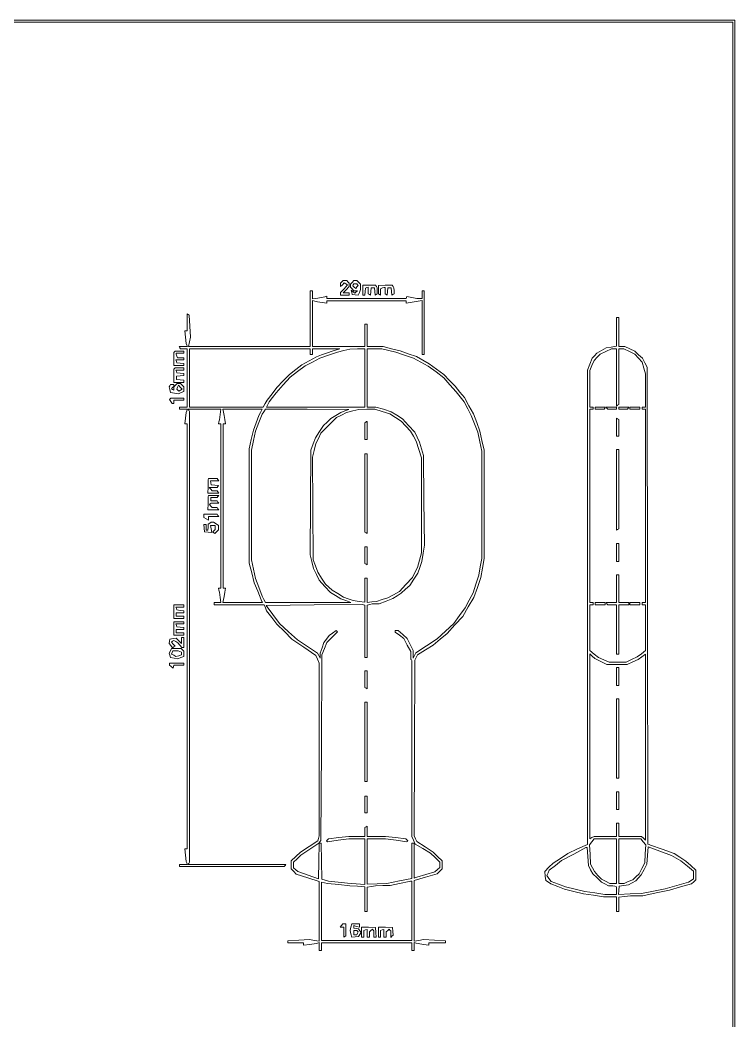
# Paper-space layout 'AN-14-DGE-069' of a CAD drawing. Header units: metres, sheet in millimetres. Extents: x 12 to 194, y 4 to 291.
# Drawn here: x 112.5 to 193.5, y 156.2 to 269.6 of the extents above; entities that cross this region are included whole.
import ezdxf

# ---------------------------------------------------------------- set-up
doc = ezdxf.new("R2010")
doc.units = ezdxf.units.M
doc.layers.add('DGE_CONTORNOS', color=7, linetype='Continuous', lineweight=0)
doc.layers.add('DGE_DATOS', color=7, linetype='Continuous', lineweight=0)

# ---------------------------------------------------------------- blocks, each defined once
blk = doc.blocks.new('LP_REF_DGE_MT_069')
at = {"layer": 'DGE_CONTORNOS'}
for points in [[(30.21, 147.41), (30.24, 25.21), (111.85, 25.21), (193.47, 25.21), (193.5, 147.41), (193.53, 269.61), (111.85, 269.61), (30.18, 269.61)], [(193.28, 163.73), (193.28, 58.1), (118.51, 58.1), (43.74, 58.1), (43.74, 163.73), (43.74, 269.36), (118.51, 269.36), (193.28, 269.36)], [(148.95, 239.93), (148.8, 239.78), (148.8, 239.6), (148.8, 239.41), (149.02, 239.61), (149.24, 239.82), (149.43, 239.7), (149.62, 239.59), (149.21, 239.16), (148.8, 238.74), (148.8, 238.59), (148.8, 238.44), (149.3, 238.44), (149.81, 238.44), (149.81, 238.56), (149.81, 238.69), (149.47, 238.69), (149.13, 238.69), (149.47, 239.05), (149.81, 239.4), (149.81, 239.59), (149.81, 239.78), (149.66, 239.93), (149.51, 240.08), (149.3, 240.08), (149.1, 240.08)], [(150.14, 239.88), (149.94, 239.69), (149.94, 239.51), (149.94, 239.34), (150.14, 239.14), (150.33, 238.94), (150.54, 238.94), (150.75, 238.94), (150.6, 238.8), (150.45, 238.65), (150.24, 238.82), (150.03, 239), (150.08, 238.75), (150.13, 238.5), (150.48, 238.46), (150.82, 238.42), (150.95, 238.75), (151.08, 239.09), (151.08, 239.39), (151.08, 239.69), (150.88, 239.88), (150.68, 240.08), (150.51, 240.08), (150.33, 240.08)], [(150.74, 239.62), (150.82, 239.54), (150.68, 239.37), (150.54, 239.19), (150.36, 239.34), (150.19, 239.48), (150.26, 239.59), (150.33, 239.7), (150.49, 239.7), (150.65, 239.7)], [(151.33, 239), (151.33, 238.44), (151.45, 238.44), (151.57, 238.44), (151.61, 238.84), (151.65, 239.24), (151.81, 239.29), (151.96, 239.34), (151.96, 238.96), (151.96, 238.58), (152.08, 238.5), (152.2, 238.43), (152.24, 238.85), (152.28, 239.26), (152.47, 239.26), (152.66, 239.26), (152.7, 238.85), (152.74, 238.43), (152.86, 238.5), (152.98, 238.58), (152.98, 238.92), (152.97, 239.26), (152.88, 239.41), (152.79, 239.55), (152.06, 239.56), (151.33, 239.57)], [(153.1, 239.06), (153.1, 238.58), (153.23, 238.5), (153.36, 238.42), (153.36, 238.8), (153.36, 239.17), (153.56, 239.25), (153.76, 239.32), (153.81, 239.32), (153.86, 239.32), (153.86, 238.95), (153.86, 238.58), (153.98, 238.5), (154.1, 238.43), (154.14, 238.85), (154.18, 239.26), (154.37, 239.26), (154.56, 239.26), (154.6, 238.85), (154.64, 238.43), (154.76, 238.5), (154.88, 238.58), (154.88, 238.92), (154.87, 239.26), (154.78, 239.41), (154.68, 239.56), (153.89, 239.55), (153.1, 239.54)], [(145.37, 235.77), (145.37, 232.61), (138.48, 232.61), (131.59, 232.61), (131.7, 233.15), (131.8, 233.68), (131.72, 234.92), (131.65, 236.16), (131.54, 236.23), (131.43, 236.3), (131.43, 235.34), (131.43, 234.38), (131.29, 234.38), (131.15, 234.38), (131.24, 233.66), (131.33, 232.95), (131.4, 232.78), (131.46, 232.61), (131, 232.61), (130.53, 232.61), (130.61, 232.48), (130.69, 232.35), (131.06, 232.35), (131.43, 232.35), (131.43, 229.06), (131.43, 225.76), (130.99, 225.76), (130.55, 225.76), (130.55, 225.64), (130.55, 225.51), (131, 225.51), (131.46, 225.51), (131.39, 225.32), (131.32, 225.13), (131.23, 224.5), (131.15, 223.86), (131.29, 223.86), (131.43, 223.86), (131.43, 199.78), (131.43, 175.7), (131.29, 175.7), (131.15, 175.7), (131.24, 174.99), (131.33, 174.27), (131.4, 174.1), (131.46, 173.93), (131, 173.93), (130.55, 173.93), (130.55, 173.8), (130.55, 173.68), (136.5, 173.68), (142.44, 173.68), (142.52, 173.8), (142.6, 173.93), (137.07, 173.93), (131.55, 173.93), (131.62, 174.05), (131.69, 174.17), (131.69, 199.72), (131.69, 225.27), (131.62, 225.39), (131.55, 225.51), (133.4, 225.51), (135.26, 225.51), (135.18, 224.91), (135.09, 224.31), (135.03, 224.08), (134.97, 223.86), (135.1, 223.86), (135.24, 223.86), (135.24, 214.55), (135.24, 205.23), (135.1, 205.23), (134.97, 205.23), (135.03, 205.01), (135.09, 204.79), (135.18, 204.19), (135.26, 203.59), (134.87, 203.59), (134.48, 203.59), (134.48, 203.46), (134.48, 203.33), (137.31, 203.33), (140.14, 203.33), (140.29, 203), (140.44, 202.67), (141.02, 201.91), (141.61, 201.15), (142.45, 200.31), (143.3, 199.46), (144.66, 198.53), (146.03, 197.6), (146.21, 197.17), (146.39, 196.75), (146.39, 186.96), (146.38, 177.16), (146.31, 176.88), (146.24, 176.61), (145.25, 175.96), (144.26, 175.31), (143.74, 174.83), (143.22, 174.35), (143.22, 173.88), (143.22, 173.41), (143.51, 173.12), (143.79, 172.84), (145.09, 172.41), (146.39, 171.99), (146.39, 168.6), (146.39, 165.22), (145.85, 165.32), (145.31, 165.42), (144.07, 165.35), (142.84, 165.27), (142.84, 165.17), (142.84, 165.06), (143.73, 165.06), (144.61, 165.06), (144.61, 164.92), (144.61, 164.78), (145.33, 164.87), (146.05, 164.96), (146.22, 165.02), (146.39, 165.09), (146.39, 164.63), (146.39, 164.17), (146.51, 164.17), (146.64, 164.17), (146.64, 164.62), (146.64, 165.06), (151.77, 165.06), (156.91, 165.06), (156.91, 164.62), (156.91, 164.17), (157.03, 164.17), (157.16, 164.17), (157.16, 164.62), (157.16, 165.08), (157.38, 165.01), (157.6, 164.95), (158.21, 164.86), (158.81, 164.78), (158.81, 164.92), (158.81, 165.06), (159.76, 165.06), (160.71, 165.06), (160.71, 165.17), (160.71, 165.28), (159.46, 165.34), (158.22, 165.41), (157.69, 165.32), (157.16, 165.22), (157.16, 168.67), (157.16, 172.12), (158.46, 172.49), (159.76, 172.85), (160.04, 173.13), (160.33, 173.41), (160.33, 173.88), (160.33, 174.35), (159.82, 174.84), (159.3, 175.32), (158.39, 175.93), (157.48, 176.53), (157.32, 176.84), (157.16, 177.16), (157.19, 187.11), (157.22, 197.06), (157.39, 197.38), (157.55, 197.69), (158.43, 198.24), (159.31, 198.78), (160.11, 199.44), (160.91, 200.1), (161.79, 201.07), (162.67, 202.04), (163.3, 203.1), (163.94, 204.16), (164.33, 205.3), (164.73, 206.44), (164.9, 207.51), (165.08, 208.59), (165.08, 214.74), (165.08, 220.88), (164.85, 221.96), (164.62, 223.04), (164.26, 224.01), (163.89, 224.98), (163.37, 225.9), (162.85, 226.82), (162.33, 227.46), (161.8, 228.11), (161.16, 228.78), (160.52, 229.46), (159.69, 230.06), (158.87, 230.67), (158.15, 231.07), (157.43, 231.48), (156.5, 231.79), (155.58, 232.11), (154.6, 232.36), (153.63, 232.61), (152.73, 232.61), (151.84, 232.61), (151.84, 233.87), (151.84, 235.14), (151.71, 235.14), (151.58, 235.14), (151.58, 233.87), (151.58, 232.61), (148.61, 232.61), (145.63, 232.61), (145.63, 235.22), (145.63, 237.83), (145.91, 237.76), (146.2, 237.69), (146.74, 237.6), (147.27, 237.52), (147.27, 237.66), (147.27, 237.8), (151.77, 237.8), (156.27, 237.8), (156.27, 237.66), (156.27, 237.52), (156.72, 237.6), (157.16, 237.68), (157.6, 237.75), (158.05, 237.83), (158.05, 234.78), (158.05, 231.72), (158.17, 231.72), (158.3, 231.72), (158.3, 235.33), (158.3, 238.94), (158.17, 238.94), (158.05, 238.94), (158.05, 238.5), (158.05, 238.06), (157.76, 238.06), (157.48, 238.07), (156.91, 238.18), (156.34, 238.29), (156.29, 238.17), (156.25, 238.06), (151.76, 238.06), (147.27, 238.06), (147.27, 238.19), (147.27, 238.33), (147.05, 238.26), (146.83, 238.2), (146.23, 238.11), (145.63, 238.03), (145.63, 238.49), (145.63, 238.94), (145.5, 238.94), (145.37, 238.94)], [(180.1, 234.27), (180.1, 232.64), (179.51, 232.56), (178.91, 232.48), (178.4, 232.17), (177.88, 231.87), (177.6, 231.57), (177.33, 231.28), (177.07, 230.61), (176.8, 229.94), (176.8, 203.07), (176.8, 176.19), (175.69, 175.68), (174.59, 175.16), (173.75, 174.61), (172.92, 174.07), (172.44, 173.6), (171.96, 173.13), (172.03, 172.61), (172.1, 172.09), (172.38, 171.9), (172.67, 171.71), (173.44, 171.42), (174.2, 171.14), (175.28, 170.87), (176.36, 170.61), (177.5, 170.43), (178.64, 170.26), (179.37, 170.26), (180.1, 170.25), (180.1, 169.43), (180.1, 168.61), (180.22, 168.61), (180.35, 168.61), (180.35, 169.41), (180.35, 170.22), (181.02, 170.3), (181.68, 170.38), (182.39, 170.38), (183.1, 170.38), (184.61, 170.69), (186.12, 171), (187.36, 171.37), (188.6, 171.74), (188.85, 171.97), (189.1, 172.19), (189.1, 172.73), (189.1, 173.26), (188.53, 173.79), (187.96, 174.31), (187.29, 174.74), (186.62, 175.16), (185.29, 175.64), (183.96, 176.12), (183.81, 176.18), (183.65, 176.24), (183.62, 203.25), (183.58, 230.26), (183.31, 230.77), (183.03, 231.28), (182.61, 231.68), (182.19, 232.09), (181.62, 232.34), (181.05, 232.6), (180.7, 232.6), (180.35, 232.61), (180.35, 234.25), (180.35, 235.9), (180.22, 235.9), (180.1, 235.9)], [(130, 232.02), (129.91, 231.93), (129.91, 231.19), (129.91, 230.45), (130.48, 230.45), (131.05, 230.45), (131.05, 230.57), (131.05, 230.69), (130.65, 230.73), (130.25, 230.77), (130.2, 230.93), (130.15, 231.09), (130.6, 231.09), (131.05, 231.09), (131.05, 231.21), (131.05, 231.34), (130.69, 231.34), (130.32, 231.34), (130.24, 231.54), (130.17, 231.74), (130.17, 231.79), (130.17, 231.85), (130.61, 231.85), (131.05, 231.85), (131.05, 231.97), (131.05, 232.1), (130.57, 232.1), (130.08, 232.1)], [(145.37, 232.04), (145.37, 231.72), (145.5, 231.72), (145.63, 231.72), (145.63, 232.04), (145.63, 232.35), (147.18, 232.34), (148.73, 232.34), (147.97, 232.11), (147.21, 231.88), (146.65, 231.67), (146.08, 231.46), (145.25, 231), (144.42, 230.54), (143.73, 230), (143.03, 229.46), (142.32, 228.72), (141.61, 227.98), (141.05, 227.27), (140.49, 226.55), (140.28, 226.16), (140.06, 225.76), (135.88, 225.76), (131.69, 225.76), (131.69, 229.06), (131.69, 232.35), (138.53, 232.35), (145.37, 232.35)], [(154.29, 232.16), (155.07, 231.96), (156.08, 231.63), (157.1, 231.31), (157.92, 230.85), (158.74, 230.4), (159.64, 229.73), (160.53, 229.07), (161.22, 228.27), (161.92, 227.47), (162.37, 226.9), (162.82, 226.33), (163.23, 225.57), (163.64, 224.81), (164, 223.86), (164.36, 222.91), (164.6, 221.83), (164.83, 220.76), (164.83, 214.67), (164.83, 208.59), (164.65, 207.64), (164.48, 206.69), (164.17, 205.69), (163.86, 204.7), (163.4, 203.86), (162.94, 203.01), (162.29, 202.13), (161.64, 201.24), (160.7, 200.37), (159.76, 199.49), (158.56, 198.69), (157.36, 197.89), (157.2, 197.6), (157.04, 197.31), (157.04, 197.73), (157.03, 198.15), (156.71, 198.84), (156.38, 199.52), (155.86, 199.97), (155.34, 200.42), (155.17, 200.42), (155.01, 200.42), (155.01, 200.32), (155.01, 200.23), (155.49, 199.89), (155.98, 199.54), (156.38, 198.79), (156.78, 198.04), (156.78, 197.6), (156.78, 197.16), (156.85, 197.1), (156.91, 197.03), (156.91, 187.06), (156.9, 177.1), (157.08, 176.67), (157.26, 176.24), (158.13, 175.72), (159, 175.2), (159.54, 174.7), (160.07, 174.19), (160.07, 173.89), (160.07, 173.59), (159.79, 173.34), (159.5, 173.08), (158.49, 172.79), (157.48, 172.5), (157.32, 172.44), (157.16, 172.38), (157.16, 174.36), (157.16, 176.34), (157.03, 176.34), (156.91, 176.34), (156.91, 174.33), (156.91, 172.33), (155.48, 172.06), (154.05, 171.78), (152.95, 171.73), (151.84, 171.68), (151.84, 174.26), (151.84, 176.84), (152.88, 176.84), (153.93, 176.84), (155.13, 176.66), (156.34, 176.49), (156.39, 176.54), (156.45, 176.6), (156.33, 176.7), (156.21, 176.81), (155.06, 176.96), (153.91, 177.1), (152.87, 177.1), (151.84, 177.1), (151.84, 177.68), (151.84, 178.25), (151.71, 178.18), (151.58, 178.1), (151.58, 177.6), (151.58, 177.1), (150.67, 177.1), (149.76, 177.1), (148.61, 176.96), (147.46, 176.81), (147.35, 176.7), (147.23, 176.6), (147.28, 176.54), (147.34, 176.49), (148.54, 176.66), (149.75, 176.84), (150.66, 176.84), (151.58, 176.84), (151.58, 174.25), (151.58, 171.65), (150.6, 171.72), (149.62, 171.79), (148.54, 171.91), (147.46, 172.03), (147.08, 172.13), (146.7, 172.24), (146.67, 174.29), (146.63, 176.34), (146.51, 176.34), (146.39, 176.34), (146.36, 174.31), (146.32, 172.29), (145.15, 172.7), (143.98, 173.11), (143.73, 173.33), (143.47, 173.55), (143.47, 173.87), (143.47, 174.2), (143.88, 174.58), (144.3, 174.96), (145.33, 175.64), (146.36, 176.32), (146.47, 176.49), (146.58, 176.65), (146.64, 187.17), (146.7, 197.69), (146.99, 198.38), (147.27, 199.07), (147.87, 199.68), (148.46, 200.28), (148.39, 200.36), (148.31, 200.44), (147.91, 200.15), (147.51, 199.85), (147.22, 199.46), (146.92, 199.08), (146.72, 198.48), (146.51, 197.87), (146.51, 197.59), (146.5, 197.31), (146.36, 197.6), (146.22, 197.88), (145.07, 198.62), (143.92, 199.36), (142.91, 200.3), (141.91, 201.24), (141.15, 202.25), (140.4, 203.27), (145.83, 203.33), (151.27, 203.39), (151.43, 203.35), (151.58, 203.3), (151.58, 200.34), (151.58, 197.38), (151.71, 197.38), (151.84, 197.38), (151.84, 200.34), (151.84, 203.3), (152.12, 203.38), (152.41, 203.45), (152.8, 203.46), (153.18, 203.46), (153.97, 203.77), (154.76, 204.08), (155.23, 204.37), (155.7, 204.66), (156.19, 205.1), (156.68, 205.54), (157.13, 206.24), (157.57, 206.94), (157.8, 207.59), (158.02, 208.25), (158.17, 209.18), (158.32, 210.11), (158.27, 215.18), (158.22, 220.25), (158, 221.01), (157.78, 221.77), (157.5, 222.33), (157.22, 222.9), (156.53, 223.65), (155.83, 224.41), (155.19, 224.82), (154.55, 225.23), (153.69, 225.5), (152.82, 225.76), (152.33, 225.76), (151.84, 225.76), (151.84, 229.06), (151.84, 232.35), (152.67, 232.35), (153.51, 232.35)], [(151.58, 229.06), (151.58, 225.76), (146, 225.76), (140.42, 225.76), (140.57, 226.05), (140.72, 226.33), (141.11, 226.84), (141.5, 227.35), (142.3, 228.26), (143.1, 229.16), (143.95, 229.79), (144.8, 230.42), (145.63, 230.86), (146.45, 231.31), (147.46, 231.64), (148.48, 231.96), (149.18, 232.15), (149.87, 232.33), (150.73, 232.34), (151.58, 232.35)], [(180.1, 229.11), (180.1, 225.87), (180.22, 225.95), (180.35, 226.03), (180.35, 229.19), (180.35, 232.35), (180.64, 232.35), (180.92, 232.35), (181.56, 232.06), (182.19, 231.76), (182.6, 231.3), (183, 230.84), (183.2, 230.18), (183.39, 229.52), (183.39, 227.64), (183.39, 225.76), (183.2, 225.76), (183.01, 225.76), (183.01, 225.64), (183.01, 225.51), (183.2, 225.51), (183.39, 225.51), (183.39, 214.55), (183.39, 203.59), (183.2, 203.59), (183.01, 203.59), (183.01, 203.46), (183.01, 203.33), (183.2, 203.33), (183.39, 203.33), (183.39, 200.75), (183.39, 198.17), (182.92, 197.8), (182.44, 197.44), (181.81, 197.14), (181.18, 196.85), (180.22, 196.85), (179.27, 196.84), (178.66, 197.11), (178.04, 197.38), (177.55, 197.77), (177.06, 198.16), (177.06, 200.74), (177.06, 203.33), (177.25, 203.33), (177.44, 203.33), (177.44, 203.46), (177.44, 203.59), (177.25, 203.59), (177.06, 203.59), (177.06, 214.55), (177.06, 225.51), (177.25, 225.51), (177.44, 225.51), (177.44, 225.64), (177.44, 225.76), (177.25, 225.76), (177.06, 225.76), (177.06, 227.82), (177.06, 229.88), (177.32, 230.45), (177.58, 231.02), (177.92, 231.39), (178.26, 231.75), (178.89, 232.05), (179.53, 232.35), (179.81, 232.35), (180.1, 232.35)], [(130, 230.11), (129.91, 230.03), (129.91, 229.29), (129.91, 228.55), (130.48, 228.55), (131.05, 228.55), (131.05, 228.67), (131.05, 228.79), (130.64, 228.83), (130.23, 228.87), (130.23, 229.06), (130.23, 229.25), (130.64, 229.29), (131.05, 229.33), (131.05, 229.44), (131.05, 229.55), (130.65, 229.59), (130.25, 229.63), (130.2, 229.79), (130.15, 229.95), (130.6, 229.95), (131.05, 229.95), (131.05, 230.07), (131.05, 230.2), (130.57, 230.2), (130.08, 230.2)], [(130.11, 228.23), (129.91, 228.03), (129.91, 227.84), (129.91, 227.65), (129.78, 227.73), (129.64, 227.82), (129.78, 227.96), (129.91, 228.09), (129.91, 228.2), (129.91, 228.3), (129.73, 228.3), (129.55, 228.3), (129.46, 228.16), (129.38, 228.03), (129.46, 227.73), (129.53, 227.42), (129.99, 227.34), (130.44, 227.25), (130.75, 227.39), (131.05, 227.53), (131.05, 227.78), (131.05, 228.03), (130.85, 228.23), (130.66, 228.42), (130.48, 228.42), (130.31, 228.42)], [(130.67, 227.66), (130.49, 227.55), (130.37, 227.66), (130.26, 227.77), (130.34, 227.99), (130.43, 228.22), (130.65, 228), (130.86, 227.78)], [(129.5, 226.7), (129.42, 226.62), (129.57, 226.38), (129.72, 226.14), (129.82, 226.14), (129.91, 226.14), (129.91, 226.33), (129.91, 226.52), (130.48, 226.52), (131.05, 226.52), (131.05, 226.65), (131.05, 226.78), (130.31, 226.78), (129.58, 226.78)], [(177.69, 225.64), (177.69, 225.51), (178.19, 225.51), (178.69, 225.51), (178.77, 225.64), (178.85, 225.76), (178.27, 225.76), (177.69, 225.76)], [(179.02, 225.64), (179.1, 225.51), (179.6, 225.51), (180.1, 225.51), (180.1, 225.64), (180.1, 225.76), (179.52, 225.76), (178.94, 225.76)], [(180.35, 225.64), (180.35, 225.51), (180.85, 225.51), (181.35, 225.51), (181.43, 225.64), (181.51, 225.76), (180.93, 225.76), (180.35, 225.76)], [(181.62, 225.64), (181.62, 225.51), (182.19, 225.51), (182.76, 225.51), (182.76, 225.64), (182.76, 225.76), (182.19, 225.76), (181.62, 225.76)], [(139.74, 225.14), (139.55, 224.78), (139.24, 223.96), (138.93, 223.13), (138.7, 222.07), (138.47, 221.01), (138.47, 214.55), (138.47, 208.08), (138.76, 206.97), (139.04, 205.85), (139.43, 204.88), (139.81, 203.9), (139.88, 203.74), (139.95, 203.59), (137.71, 203.59), (135.47, 203.59), (135.54, 203.93), (135.61, 204.28), (135.69, 204.76), (135.77, 205.23), (135.63, 205.23), (135.49, 205.23), (135.49, 214.55), (135.49, 223.86), (135.63, 223.86), (135.77, 223.86), (135.69, 224.34), (135.61, 224.81), (135.54, 225.16), (135.47, 225.51), (137.7, 225.51), (139.93, 225.51)], [(149.29, 225.32), (148.83, 225.15), (148.27, 224.8), (147.72, 224.45), (147.29, 224.06), (146.87, 223.67), (146.42, 222.98), (145.97, 222.28), (145.71, 221.58), (145.44, 220.88), (145.4, 214.95), (145.36, 209.02), (145.56, 208.24), (145.76, 207.45), (146.08, 206.79), (146.41, 206.12), (147.03, 205.43), (147.66, 204.75), (148.26, 204.39), (148.86, 204.03), (149.43, 203.82), (150, 203.6), (145.16, 203.59), (140.31, 203.59), (140.11, 203.96), (139.92, 204.34), (139.56, 205.33), (139.19, 206.31), (138.96, 207.39), (138.72, 208.46), (138.72, 214.67), (138.72, 220.88), (138.96, 221.96), (139.19, 223.04), (139.57, 223.99), (139.94, 224.94), (140.13, 225.22), (140.31, 225.51), (145.03, 225.5), (149.75, 225.49)], [(153.55, 225.25), (154.39, 224.99), (155.05, 224.57), (155.7, 224.15), (156.22, 223.58), (156.74, 223.02), (157.07, 222.46), (157.39, 221.9), (157.69, 220.95), (157.98, 220), (157.98, 214.61), (157.98, 209.22), (157.76, 208.41), (157.53, 207.59), (157.25, 207.02), (156.97, 206.45), (156.23, 205.65), (155.49, 204.86), (154.83, 204.49), (154.18, 204.12), (153.55, 203.93), (152.91, 203.73), (152.38, 203.67), (151.84, 203.61), (151.84, 204.99), (151.84, 206.37), (151.71, 206.37), (151.58, 206.37), (151.58, 205), (151.58, 203.63), (150.92, 203.72), (150.25, 203.82), (149.69, 204.02), (149.14, 204.22), (148.49, 204.61), (147.85, 205.01), (147.48, 205.34), (147.12, 205.68), (146.67, 206.37), (146.23, 207.06), (145.96, 207.76), (145.7, 208.46), (145.66, 214.27), (145.62, 220.07), (145.82, 220.85), (146.02, 221.63), (146.3, 222.21), (146.58, 222.78), (147.46, 223.67), (148.35, 224.56), (148.93, 224.84), (149.5, 225.12), (150.2, 225.31), (150.89, 225.49), (151.79, 225.5), (152.7, 225.51)], [(151.67, 224.03), (151.58, 223.95), (151.58, 223.02), (151.58, 222.09), (151.71, 222.09), (151.84, 222.09), (151.84, 223.1), (151.84, 224.12), (151.79, 224.12), (151.75, 224.12)], [(180.1, 223.49), (180.1, 222.47), (180.22, 222.47), (180.35, 222.47), (180.35, 223.41), (180.35, 224.35), (180.22, 224.43), (180.1, 224.51)], [(151.58, 216.01), (151.58, 211.58), (151.71, 211.51), (151.84, 211.43), (151.84, 215.93), (151.84, 220.44), (151.71, 220.44), (151.58, 220.44)], [(180.1, 216.38), (180.1, 211.81), (180.22, 211.89), (180.35, 211.96), (180.35, 216.46), (180.35, 220.95), (180.22, 220.95), (180.1, 220.95)], [(133.82, 217.49), (133.8, 217.34), (133.79, 216.67), (133.77, 216), (134.38, 216), (135, 216), (134.92, 216.13), (134.84, 216.26), (134.55, 216.26), (134.25, 216.26), (134.1, 216.45), (133.94, 216.64), (134.39, 216.64), (134.84, 216.64), (134.91, 216.76), (134.99, 216.88), (134.57, 216.92), (134.16, 216.96), (134.12, 217.18), (134.08, 217.4), (134.54, 217.4), (135, 217.4), (134.92, 217.53), (134.84, 217.65), (134.34, 217.65), (133.84, 217.65)], [(133.82, 215.59), (133.8, 215.43), (133.79, 214.77), (133.77, 214.1), (134.38, 214.1), (135, 214.1), (134.92, 214.23), (134.84, 214.36), (134.55, 214.36), (134.25, 214.36), (134.11, 214.53), (133.97, 214.7), (134.05, 214.78), (134.14, 214.86), (134.57, 214.86), (135, 214.86), (134.92, 214.99), (134.84, 215.12), (134.47, 215.12), (134.1, 215.12), (134.1, 215.31), (134.1, 215.5), (134.47, 215.5), (134.84, 215.5), (134.92, 215.62), (135, 215.75), (134.42, 215.75), (133.84, 215.75)], [(133.33, 213.41), (133.33, 213.23), (133.59, 213.09), (133.84, 212.95), (133.84, 213.15), (133.84, 213.34), (134.42, 213.34), (135, 213.34), (134.92, 213.47), (134.84, 213.6), (134.09, 213.6), (133.33, 213.6)], [(133.99, 212.6), (133.82, 212.49), (133.8, 212.16), (133.78, 211.82), (133.68, 211.82), (133.59, 211.82), (133.59, 212.14), (133.59, 212.46), (133.45, 212.46), (133.32, 212.46), (133.36, 212.04), (133.4, 211.63), (133.81, 211.59), (134.22, 211.55), (134.14, 211.94), (134.06, 212.33), (134.33, 212.33), (134.6, 212.33), (134.6, 212.1), (134.6, 211.87), (134.46, 211.74), (134.33, 211.6), (134.45, 211.52), (134.58, 211.44), (134.78, 211.64), (134.98, 211.84), (134.98, 212.08), (134.98, 212.32), (134.7, 212.51), (134.42, 212.71), (134.29, 212.71), (134.16, 212.71)], [(151.58, 208.98), (151.58, 208.04), (151.71, 207.96), (151.84, 207.88), (151.84, 208.9), (151.84, 209.92), (151.71, 209.92), (151.58, 209.92)], [(180.1, 209.29), (180.1, 208.27), (180.22, 208.27), (180.35, 208.27), (180.35, 209.29), (180.35, 210.3), (180.22, 210.3), (180.1, 210.3)], [(180.1, 205.17), (180.1, 203.59), (179.52, 203.59), (178.94, 203.59), (179.02, 203.46), (179.1, 203.33), (179.6, 203.33), (180.1, 203.33), (180.1, 200.54), (180.1, 197.76), (180.22, 197.76), (180.35, 197.76), (180.35, 200.54), (180.35, 203.33), (180.92, 203.33), (181.49, 203.33), (181.49, 203.46), (181.49, 203.59), (180.92, 203.59), (180.35, 203.59), (180.35, 205.17), (180.35, 206.75), (180.22, 206.75), (180.1, 206.75)], [(129.93, 202.57), (129.93, 201.81), (130.49, 201.81), (131.05, 201.81), (131.05, 201.94), (131.05, 202.06), (130.61, 202.06), (130.17, 202.06), (130.17, 202.25), (130.17, 202.44), (130.61, 202.44), (131.05, 202.44), (131.05, 202.56), (131.05, 202.68), (130.65, 202.72), (130.25, 202.76), (130.2, 202.92), (130.15, 203.08), (130.6, 203.08), (131.05, 203.08), (131.05, 203.2), (131.05, 203.33), (130.49, 203.33), (129.93, 203.33)], [(177.69, 203.46), (177.69, 203.33), (178.26, 203.33), (178.83, 203.33), (178.83, 203.46), (178.83, 203.59), (178.26, 203.59), (177.69, 203.59)], [(181.62, 203.46), (181.62, 203.33), (182.19, 203.33), (182.76, 203.33), (182.76, 203.46), (182.76, 203.59), (182.19, 203.59), (181.62, 203.59)], [(129.93, 200.67), (129.93, 199.91), (130.49, 199.91), (131.05, 199.91), (131.05, 200.04), (131.05, 200.16), (130.61, 200.16), (130.17, 200.16), (130.17, 200.35), (130.17, 200.54), (130.61, 200.54), (131.05, 200.54), (131.05, 200.66), (131.05, 200.78), (130.65, 200.82), (130.25, 200.86), (130.2, 201.02), (130.15, 201.18), (130.6, 201.18), (131.05, 201.18), (131.05, 201.3), (131.05, 201.43), (130.49, 201.43), (129.93, 201.43)], [(130.8, 199.32), (130.8, 198.98), (130.5, 199.26), (130.19, 199.55), (129.83, 199.51), (129.47, 199.47), (129.43, 199.21), (129.4, 198.96), (129.57, 198.72), (129.75, 198.48), (129.9, 198.57), (130.06, 198.67), (129.85, 198.9), (129.64, 199.12), (129.78, 199.21), (129.91, 199.29), (130.13, 199.17), (130.36, 199.05), (130.6, 198.78), (130.84, 198.52), (130.95, 198.52), (131.05, 198.52), (131.05, 199.09), (131.05, 199.66), (130.93, 199.66), (130.8, 199.66)], [(129.53, 198.13), (129.39, 197.87), (129.47, 197.63), (129.55, 197.38), (129.95, 197.31), (130.36, 197.23), (130.71, 197.36), (131.05, 197.5), (131.05, 197.79), (131.05, 198.08), (130.9, 198.24), (130.75, 198.39), (130.21, 198.39), (129.67, 198.39)], [(130.6, 198.06), (130.8, 197.98), (130.8, 197.82), (130.8, 197.66), (130.48, 197.58), (130.16, 197.5), (129.92, 197.63), (129.67, 197.76), (129.74, 197.95), (129.81, 198.14), (130.11, 198.14), (130.4, 198.14)], [(178.32, 196.93), (179.02, 196.58), (180.16, 196.58), (181.3, 196.58), (181.94, 196.87), (182.57, 197.15), (182.98, 197.46), (183.39, 197.77), (183.39, 187.22), (183.39, 176.68), (183.16, 176.89), (182.93, 177.1), (181.64, 177.1), (180.35, 177.1), (180.35, 177.86), (180.35, 178.62), (180.22, 178.62), (180.1, 178.62), (180.1, 177.86), (180.1, 177.1), (178.82, 177.1), (177.55, 177.1), (177.3, 176.97), (177.06, 176.84), (177.06, 187.32), (177.06, 197.8), (177.34, 197.54), (177.63, 197.28)], [(129.41, 196.63), (129.41, 196.52), (129.62, 196.35), (129.83, 196.17), (129.88, 196.33), (129.93, 196.49), (130.49, 196.49), (131.05, 196.49), (131.05, 196.61), (131.05, 196.74), (130.23, 196.74), (129.41, 196.74)], [(180.1, 195.22), (180.1, 194.21), (180.22, 194.21), (180.35, 194.21), (180.35, 195.22), (180.35, 196.23), (180.22, 196.23), (180.1, 196.23)], [(151.58, 194.91), (151.58, 193.97), (151.71, 193.89), (151.84, 193.81), (151.84, 194.83), (151.84, 195.85), (151.71, 195.85), (151.58, 195.85)], [(151.58, 187.81), (151.58, 183.31), (151.71, 183.31), (151.84, 183.31), (151.84, 187.81), (151.84, 192.31), (151.71, 192.31), (151.58, 192.31)], [(180.1, 188.19), (180.1, 183.69), (180.22, 183.69), (180.35, 183.69), (180.35, 188.19), (180.35, 192.69), (180.22, 192.69), (180.1, 192.69)], [(151.58, 180.71), (151.58, 179.76), (151.71, 179.76), (151.84, 179.76), (151.84, 180.71), (151.84, 181.66), (151.71, 181.66), (151.58, 181.66)], [(180.1, 181.15), (180.1, 180.14), (180.22, 180.14), (180.35, 180.14), (180.35, 181.15), (180.35, 182.17), (180.22, 182.17), (180.1, 182.17)], [(176.84, 174.82), (176.92, 173.81), (177.17, 173.33), (177.42, 172.85), (177.9, 172.39), (178.39, 171.93), (178.79, 171.73), (179.2, 171.52), (179.45, 171.52), (179.7, 171.52), (179.9, 171.45), (180.1, 171.37), (180.1, 170.94), (180.1, 170.51), (179.43, 170.51), (178.77, 170.51), (177.63, 170.69), (176.49, 170.86), (175.41, 171.13), (174.33, 171.39), (173.51, 171.69), (172.69, 172), (172.44, 172.33), (172.2, 172.66), (172.34, 172.96), (172.48, 173.27), (173.18, 173.82), (173.88, 174.37), (175.25, 175.1), (176.61, 175.83), (176.69, 175.83), (176.77, 175.83)], [(180.1, 174.31), (180.1, 171.78), (179.71, 171.78), (179.33, 171.78), (178.86, 172.02), (178.39, 172.26), (177.99, 172.68), (177.59, 173.11), (177.38, 173.53), (177.17, 173.95), (177.1, 175.05), (177.03, 176.15), (177.3, 176.5), (177.58, 176.84), (178.84, 176.84), (180.1, 176.84)], [(186.87, 174.64), (187.41, 174.32), (188.13, 173.74), (188.84, 173.16), (188.84, 172.72), (188.84, 172.29), (188.56, 172.11), (188.27, 171.93), (186.94, 171.55), (185.61, 171.16), (184.28, 170.91), (182.95, 170.65), (181.64, 170.59), (180.34, 170.52), (180.38, 170.99), (180.41, 171.45), (180.94, 171.54), (181.47, 171.63), (181.88, 171.84), (182.28, 172.05), (182.59, 172.39), (182.89, 172.73), (183.22, 173.35), (183.55, 173.97), (183.61, 174.95), (183.68, 175.92), (185.01, 175.43), (186.33, 174.95)], [(183.14, 176.5), (183.42, 176.15), (183.36, 175.13), (183.3, 174.11), (182.98, 173.48), (182.66, 172.85), (182.3, 172.52), (181.94, 172.18), (181.44, 171.98), (180.95, 171.78), (180.65, 171.78), (180.35, 171.78), (180.35, 174.31), (180.35, 176.84), (181.61, 176.84), (182.87, 176.84)], [(156.91, 168.67), (156.91, 165.31), (151.77, 165.31), (146.64, 165.31), (146.64, 168.62), (146.64, 171.93), (146.99, 171.86), (147.34, 171.78), (148.61, 171.65), (149.87, 171.52), (150.73, 171.45), (151.58, 171.38), (151.58, 169.99), (151.58, 168.61), (151.71, 168.61), (151.84, 168.61), (151.84, 169.98), (151.84, 171.36), (152.31, 171.44), (152.79, 171.52), (153.61, 171.53), (154.44, 171.53), (155.51, 171.77), (156.59, 172), (156.75, 172.02), (156.91, 172.03)], [(148.92, 167.02), (148.76, 166.83), (148.97, 166.83), (149.18, 166.83), (149.18, 166.26), (149.18, 165.68), (149.3, 165.76), (149.43, 165.83), (149.43, 166.52), (149.43, 167.21), (149.25, 167.21), (149.08, 167.21)], [(150, 166.83), (149.92, 166.45), (150, 166.07), (150.09, 165.68), (150.47, 165.72), (150.86, 165.76), (151, 165.98), (151.14, 166.2), (151, 166.42), (150.86, 166.64), (150.59, 166.68), (150.32, 166.72), (150.32, 166.86), (150.32, 166.99), (150.63, 166.91), (150.95, 166.83), (150.95, 167.02), (150.95, 167.21), (150.52, 167.21), (150.08, 167.21)], [(151.2, 166.26), (151.2, 165.69), (151.33, 165.69), (151.46, 165.69), (151.46, 166.06), (151.46, 166.43), (151.65, 166.5), (151.84, 166.57), (151.84, 166.13), (151.84, 165.69), (151.96, 165.69), (152.09, 165.69), (152.09, 165.99), (152.09, 166.29), (152.26, 166.44), (152.43, 166.58), (152.51, 166.49), (152.6, 166.41), (152.6, 166.05), (152.6, 165.69), (152.73, 165.69), (152.87, 165.69), (152.83, 166.23), (152.79, 166.77), (152, 166.8), (151.2, 166.83)], [(153.1, 166.26), (153.1, 165.69), (153.23, 165.69), (153.36, 165.69), (153.36, 166.06), (153.36, 166.43), (153.55, 166.5), (153.74, 166.57), (153.74, 166.13), (153.74, 165.69), (153.86, 165.69), (153.99, 165.69), (153.99, 165.99), (153.99, 166.29), (154.16, 166.44), (154.33, 166.58), (154.42, 166.49), (154.5, 166.41), (154.5, 166.03), (154.5, 165.64), (154.63, 165.78), (154.77, 165.91), (154.73, 166.34), (154.69, 166.77), (153.9, 166.8), (153.1, 166.83)], [(150.73, 166.38), (150.81, 166.3), (150.74, 166.12), (150.67, 165.95), (150.49, 165.95), (150.32, 165.95), (150.32, 166.2), (150.32, 166.45), (150.49, 166.45), (150.65, 166.45)]]:
    blk.add_lwpolyline(points, close=True, dxfattribs=at)

psp = doc.layouts.new('AN-14-DGE-069')

# ---------------------------------------------------------------- block references
at = {"layer": 'DGE_DATOS'}
psp.add_blockref('LP_REF_DGE_MT_069', (0, 0), dxfattribs=at)

doc.saveas('drawing.dxf')
